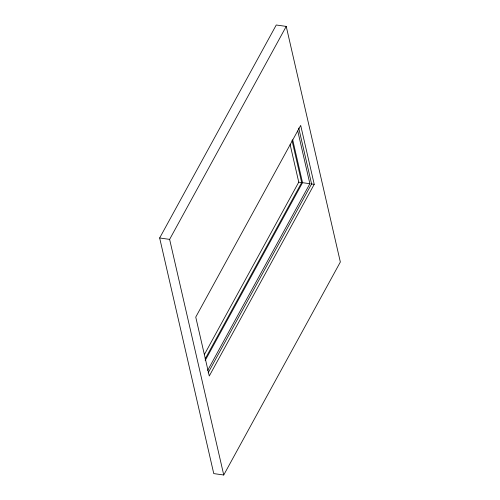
<?xml version="1.0" encoding="UTF-8"?>
<svg xmlns="http://www.w3.org/2000/svg" width="500" height="500" viewBox="0 0 500 500"><rect width="100%" height="100%" fill="white"/><g stroke="black" fill="none" stroke-linecap="round" stroke-linejoin="round"><path stroke-width="0.75" d="M159.656 237.981L276.256 25L286.231 26.4L340.344 262.019L223.744 475L213.769 473.6L159.656 237.981L169.625 239.381L223.744 475M169.625 239.381L286.231 26.4M204.425 354.462L298.756 182.162L290.125 144.6M205.113 358.975L301.688 182.575L292.025 140.5M205.175 360.531L302.544 182.688L292.688 139.781M207.638 370.45L309.875 183.713L297.775 131.025M208.137 372.881L311.581 183.944L298.75 128.056M314.225 184.312L209.281 375.994L195.75 317.087L300.694 125.406L314.225 184.312L311.156 183.881M298.756 182.162L301.688 182.575M302.544 182.688L309.875 183.713"/></g></svg>
